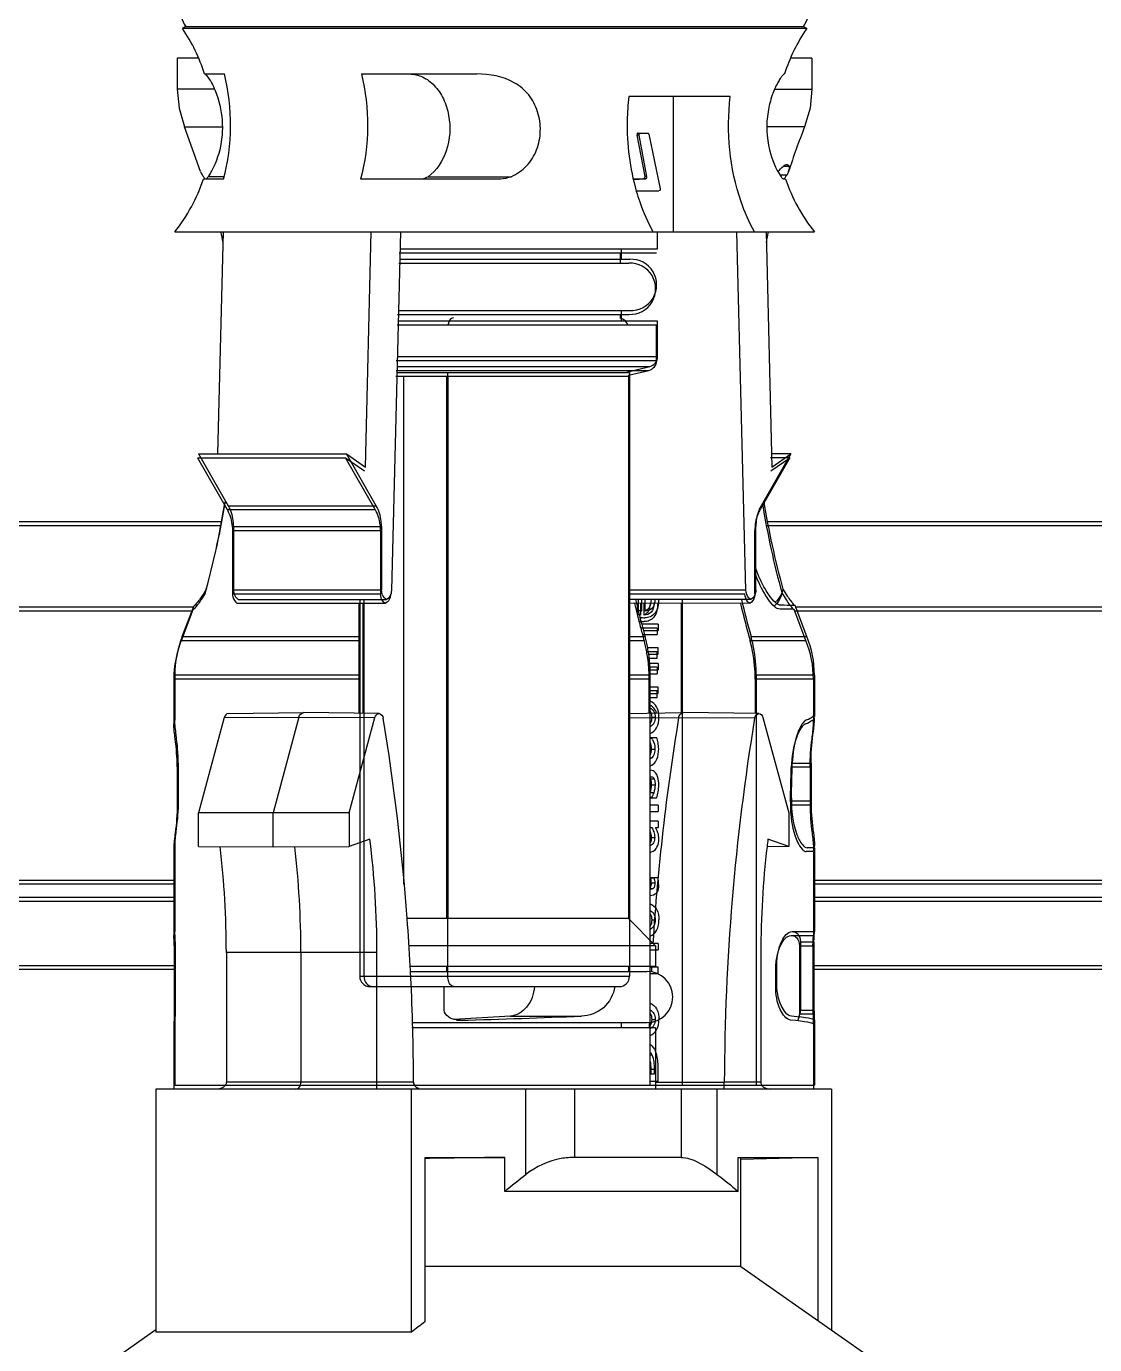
# Model space of a CAD drawing. Header units: millimetres. Extents: x 10297564 to 11610295, y -9287743 to -8409454.
# Drawn here: x 10528468 to 10529096, y -9103235 to -9102460 of the extents above; entities that cross this region are included whole.
import ezdxf

# ---------------------------------------------------------------- set-up
doc = ezdxf.new("R2010")
doc.units = ezdxf.units.MM
doc.header["$LTSCALE"] = 100
doc.layers.add('-0', color=7, linetype='Continuous')

# ---------------------------------------------------------------- blocks, each defined once
blk = doc.blocks.new('인버터 외형도')
at = {"layer": '-0', "linetype": 'Continuous'}
for p, q in [((119565.9, 34298.07), (119564.49, 34297.1)), ((119839.84, 34297.1), (119564.49, 34297.1)), ((119565.9, 34298.07), (119838.43, 34298.07)), ((119838.43, 34298.07), (119839.84, 34297.1)), ((119571.56, 34284.11), (119562.21, 34284.11)), ((119562.21, 34284.11), (119562.21, 34270.43)), ((119842.12, 34284.11), (119832.77, 34284.11)), ((119842.12, 34284.11), (119842.12, 34270.43)), ((119574.22, 34277.06), (119582.99, 34277.06)), ((119643.41, 34277.06), (119694.37, 34277.06)), ((119829.99, 34277.06), (119830.11, 34277.06)), ((119578.56, 34270.43), (119562.21, 34270.43)), ((119562.21, 34270.43), (119563.01, 34261.95)), ((119806.09, 34267.11), (119761.36, 34267.11)), ((119780.92, 34267.11), (119780.92, 34207.48)), ((119825.77, 34270.43), (119842.12, 34270.43)), ((119842.12, 34270.43), (119841.32, 34261.95)), ((119563.01, 34261.95), (119565.4, 34253.77)), ((119841.32, 34261.95), (119838.93, 34253.77)), ((119565.4, 34253.77), (119581.98, 34253.77)), ((119572.46, 34234.02), (119565.4, 34253.77)), ((119765.96, 34250.08), (119764.95, 34250.08)), ((119764.95, 34250.08), (119768.38, 34231.82)), ((119765.5, 34251.02), (119769.65, 34251.02)), ((119769.38, 34231.82), (119765.96, 34250.08)), ((119770.19, 34250.47), (119775.17, 34226.48)), ((119838.93, 34253.77), (119822.35, 34253.77)), ((119828.01, 34232.66), (119831.18, 34232.66)), ((119829.53, 34236.39), (119831.97, 34236.39)), ((119582.63, 34230.71), (119573.77, 34230.71)), ((119574.35, 34230.85), (119574.43, 34230.72)), ((119582.84, 34231.77), (119575.8, 34231.77)), ((119704.75, 34230.71), (119643.05, 34230.71)), ((119672.86, 34231.77), (119709.51, 34231.77)), ((119767.85, 34230.89), (119763.38, 34230.66)), ((119763.39, 34230.6), (119768.86, 34230.89)), ((119768.86, 34230.89), (119767.85, 34230.89)), ((119769.38, 34231.82), (119768.38, 34231.82)), ((119830.56, 34230.71), (119829.56, 34230.71)), ((119829.98, 34230.85), (119829.89, 34230.72)), ((119764.84, 34225.53), (119774.64, 34225.53)), ((119561.08, 34207.48), (119843.25, 34207.48)), ((119582.42, 34207.48), (119579.95, 34109.5)), ((119581.5, 34207.49), (119581.53, 34207.32)), ((119645.16, 34103.7), (119647.78, 34207.48)), ((119660.64, 34207.48), (119656.65, 34049.4)), ((119774.1, 34199.95), (119774.1, 34207.48)), ((119813.03, 34049.4), (119809.04, 34207.48)), ((119821.9, 34207.48), (119824.52, 34103.7)), ((119822.83, 34207.49), (119822.79, 34207.32)), ((119660.01, 34198.23), (119773.66, 34198.23)), ((119660.45, 34199.95), (119774.1, 34199.95)), ((119757.71, 34193.62), (119757.71, 34198.23)), ((119758.15, 34195.34), (119758.15, 34199.95)), ((119659.9, 34193.62), (119761.39, 34193.62)), ((119660.33, 34195.34), (119761.82, 34195.34)), ((119659.37, 34171.05), (119761.39, 34171.05)), ((119774.1, 34168.05), (119659.64, 34168.05)), ((119659.8, 34172.77), (119761.82, 34172.77)), ((119757.71, 34169.26), (119757.71, 34171.05)), ((119758.15, 34168.05), (119758.15, 34172.77)), ((119774.1, 34152.45), (119774.1, 34168.05)), ((119773.66, 34166.33), (119659.21, 34166.33)), ((119773.66, 34150.74), (119773.66, 34166.33)), ((119658.82, 34150.74), (119773.66, 34150.74)), ((119659.25, 34152.45), (119774.1, 34152.45)), ((119658.71, 34146.34), (119770.2, 34146.34)), ((119659.07, 34145.47), (119761.68, 34145.47)), ((119659.14, 34148.06), (119770.63, 34148.06)), ((119681.57, 33879.11), (119681.57, 34145.47)), ((119759.8, 34145.47), (119770.63, 34148.06)), ((119761.17, 34144.19), (119770.2, 34146.34)), ((119761.68, 34145.47), (119761.68, 33879.11)), ((119658.64, 34143.76), (119761.25, 34143.76)), ((119662.03, 34143.76), (119662.03, 33919.73)), ((119681.13, 33904.61), (119681.13, 34143.76)), ((119681.48, 34143.76), (119681.48, 33904.61)), ((119761.17, 34144.19), (119761.17, 34143.76)), ((119761.25, 34143.76), (119761.25, 33904.61)), ((119571.06, 34107.78), (119636.42, 34107.78)), ((119571.06, 34107.78), (119584.17, 34084.92)), ((119571.5, 34109.5), (119636.85, 34109.5)), ((119571.5, 34109.5), (119584.6, 34086.63)), ((119636.42, 34107.78), (119644.73, 34101.98)), ((119649.52, 34084.92), (119636.42, 34107.78)), ((119636.85, 34109.5), (119645.16, 34103.7)), ((119649.96, 34086.63), (119636.85, 34109.5)), ((119832.4, 34107.78), (119819.29, 34084.92)), ((119832.83, 34109.5), (119819.73, 34086.63)), ((119832.4, 34107.78), (119823.94, 34107.78)), ((119824.09, 34101.98), (119832.4, 34107.78)), ((119832.83, 34109.5), (119824.37, 34109.5)), ((119824.52, 34103.7), (119832.83, 34109.5)), ((119584.6, 34086.63), (119649.96, 34086.63)), ((119584.17, 34084.92), (119649.52, 34084.92)), ((119581.37, 34077.84), (119370.61, 34077.84)), ((119581.81, 34079.56), (119371.05, 34079.56)), ((119586.5, 34075.73), (119651.85, 34075.73)), ((119586.5, 34075.73), (119586.5, 34047.84)), ((119586.93, 34077.44), (119652.28, 34077.44)), ((119586.93, 34077.44), (119586.93, 34049.55)), ((119651.85, 34075.73), (119651.85, 34047.84)), ((119652.28, 34077.44), (119652.28, 34049.55)), ((119816.96, 34047.84), (119816.96, 34075.73)), ((119817.4, 34049.55), (119817.4, 34077.44)), ((120032.84, 34077.84), (119822.08, 34077.84)), ((120033.28, 34079.56), (119822.52, 34079.56)), ((119586.5, 34047.84), (119651.85, 34047.84)), ((119586.93, 34049.55), (119652.28, 34049.55)), ((119812.59, 34047.68), (119761.25, 34047.68)), ((119813.03, 34049.4), (119761.68, 34049.4)), ((119568.89, 34040.22), (119383.1, 34040.22)), ((119569.33, 34041.94), (119383.53, 34041.94)), ((119563.98, 34027.26), (119569.17, 34040.95)), ((119564.41, 34028.98), (119569.6, 34042.66)), ((119569.33, 34040.94), (119569.17, 34040.95)), ((119569.35, 34040.94), (119569.33, 34040.94)), ((119569.77, 34042.65), (119569.6, 34042.66)), ((119569.78, 34042.65), (119569.77, 34042.65)), ((119588.68, 34043.61), (119654.04, 34043.61)), ((119589.12, 34045.32), (119654.47, 34045.32)), ((119642.21, 34043.61), (119642.21, 33995.08)), ((119642.65, 34045.32), (119642.65, 33879.11)), ((119644.03, 34043.61), (119644.03, 33995.06)), ((119644.04, 34043.61), (119644.04, 33995.06)), ((119644.48, 34045.32), (119644.48, 33879.11)), ((119814.78, 34043.61), (119761.25, 34043.6)), ((119815.21, 34045.32), (119761.68, 34045.32)), ((119765.08, 34043.6), (119765.08, 34038.92)), ((119765.51, 34045.32), (119765.51, 34040.64)), ((119766.59, 34043.6), (119766.59, 34038.43)), ((119767.02, 34045.32), (119767.02, 34040.15)), ((119768.18, 34038.43), (119768.18, 34043.6)), ((119768.62, 34040.15), (119768.62, 34045.32)), ((119784.46, 34043.61), (119784.46, 33995.39)), ((119784.89, 34045.32), (119784.89, 33831.08)), ((119839.48, 34027.26), (119834.29, 34040.95)), ((120020.36, 34040.22), (119834.57, 34040.22)), ((119839.91, 34028.98), (119834.72, 34042.66)), ((120020.8, 34041.94), (119835, 34041.94)), ((119774.31, 34034.43), (119767.14, 34034.43)), ((119774.31, 34034.43), (119774.31, 34031.57)), ((119564.41, 34028.98), (119642.65, 34028.98)), ((119761.68, 34028.98), (119768.53, 34028.98)), ((119773.87, 34032.71), (119766.71, 34032.71)), ((119767.43, 34029.85), (119773.87, 34029.85)), ((119767.87, 34031.57), (119774.31, 34031.57)), ((119773.87, 34032.71), (119773.87, 34029.85)), ((119815.28, 34028.98), (119839.91, 34028.98)), ((119563.98, 34027.26), (119642.29, 34027.26)), ((119761.17, 34027.26), (119768.09, 34027.26)), ((119774.31, 34023.98), (119769.68, 34023.98)), ((119774.31, 34021.13), (119774.31, 34023.98)), ((119814.84, 34027.26), (119839.48, 34027.26)), ((119773.87, 34022.26), (119769.24, 34022.26)), ((119769.67, 34019.41), (119773.87, 34019.41)), ((119770.11, 34021.13), (119774.31, 34021.13)), ((119774.31, 34017.12), (119770.59, 34017.12)), ((119773.87, 34019.41), (119773.87, 34022.26)), ((119774.31, 34017.12), (119774.31, 34014.27)), ((119642.65, 34011.95), (119561.08, 34011.95)), ((119561.08, 34011.95), (119561.08, 33992.14)), ((119770.82, 34011.95), (119761.68, 34011.95)), ((119773.87, 34015.4), (119770.16, 34015.4)), ((119770.28, 34012.55), (119773.87, 34012.55)), ((119770.72, 34014.27), (119774.31, 34014.27)), ((119770.82, 33831.08), (119770.82, 34011.95)), ((119773.87, 34015.4), (119773.87, 34012.55)), ((119843.25, 34011.95), (119817.57, 34011.95)), ((119817.57, 34011.95), (119817.57, 33831.08)), ((119843.25, 34011.95), (119843.25, 33993.64)), ((119642.29, 34010.23), (119560.64, 34010.23)), ((119560.64, 34010.23), (119560.64, 33990.42)), ((119770.38, 34010.23), (119761.17, 34010.23)), ((119770.38, 33995.2), (119770.38, 34010.23)), ((119774.31, 34006.68), (119770.82, 34006.68)), ((119774.31, 34003.82), (119774.31, 34006.68)), ((119842.81, 34010.23), (119817.13, 34010.23)), ((119817.13, 34010.23), (119817.13, 33994.99)), ((119842.81, 34010.23), (119842.81, 33991.92)), ((119773.87, 34004.96), (119770.38, 34004.96)), ((119770.38, 34002.1), (119773.87, 34002.1)), ((119770.82, 34003.82), (119774.31, 34003.82)), ((119773.87, 34002.1), (119773.87, 34004.96)), ((119584.69, 33994.97), (119617.91, 33995.4)), ((119617.91, 33995.4), (119617.96, 33995.4)), ((119651.19, 33994.97), (119617.96, 33995.4)), ((119761.17, 33995.08), (119785.5, 33995.4)), ((119785.5, 33995.4), (119785.54, 33995.4)), ((119818.77, 33994.97), (119785.54, 33995.4)), ((119842.78, 33993.73), (119842.49, 33993.64)), ((119582.91, 33993.27), (119571.52, 33951.18)), ((119582.91, 33993.27), (119615.84, 33993.42)), ((119615.84, 33993.42), (119604.43, 33951.26)), ((119615.84, 33993.42), (119649.37, 33993.27)), ((119637.98, 33951.18), (119649.37, 33993.27)), ((119783.34, 33993.05), (119761.17, 33992.98)), ((119771.46, 33993.34), (119772.98, 33993.34)), ((119816.88, 33992.95), (119783.34, 33993.05)), ((119820.55, 33993.27), (119831.93, 33951.18)), ((119842.35, 33992.01), (119842.06, 33991.92)), ((119770.82, 33984.38), (119773.67, 33984.38)), ((119770.82, 33984.21), (119771.48, 33984.21)), ((119771.48, 33984.38), (119771.48, 33984.21)), ((119771.37, 33979.33), (119772.89, 33979.33)), ((119562.14, 33971.43), (119562.14, 33954.74)), ((119562.57, 33973.15), (119562.57, 33956.46)), ((119833.04, 33971.43), (119841.32, 33971.43)), ((119833.48, 33973.15), (119841.75, 33973.15)), ((119841.32, 33971.43), (119841.32, 33954.74)), ((119841.75, 33973.15), (119841.75, 33956.46)), ((119770.82, 33970), (119770.97, 33970)), ((119772.58, 33966.08), (119771.06, 33966.08)), ((119772.38, 33960.08), (119770.86, 33960.08)), ((119772.96, 33963.49), (119771.45, 33963.49)), ((119771.43, 33957.91), (119770.82, 33957.91)), ((119770.82, 33957.76), (119773.62, 33957.76)), ((119774.31, 33954.61), (119770.82, 33954.61)), ((119771.43, 33957.91), (119771.43, 33957.76)), ((119774.31, 33954.61), (119774.31, 33951.76)), ((119832.69, 33954.74), (119841.32, 33954.74)), ((119833.12, 33956.46), (119841.75, 33956.46)), ((119604.43, 33951.26), (119571.52, 33951.18)), ((119571.52, 33936.33), (119571.52, 33951.18)), ((119637.98, 33951.18), (119604.43, 33951.26)), ((119604.43, 33936.21), (119604.43, 33951.26)), ((119637.98, 33951.18), (119637.98, 33936.33)), ((119770.82, 33951.76), (119774.31, 33951.76)), ((119774.31, 33947.57), (119770.82, 33947.57)), ((119774.31, 33947.57), (119774.31, 33944.72)), ((119831.93, 33951.18), (119831.93, 33936.33)), ((119770.82, 33944.72), (119771.5, 33944.72)), ((119773.15, 33944.72), (119774.31, 33944.72)), ((119773.43, 33944.23), (119773.15, 33944.72)), ((119560.64, 33935.75), (119560.64, 33897.1)), ((119561.08, 33937.47), (119561.08, 33898.82)), ((119571.52, 33936.33), (119604.43, 33936.21)), ((119604.43, 33936.21), (119637.98, 33936.33)), ((119647.17, 33939.64), (119637.98, 33936.33)), ((119771.28, 33940.33), (119772.8, 33940.33)), ((119831.93, 33936.33), (119822.4, 33936.29)), ((119831.93, 33936.33), (119822.75, 33939.64)), ((119842.78, 33935.84), (119840.1, 33935.84)), ((119843.25, 33935.84), (119843.25, 33898.82)), ((119842.35, 33934.12), (119839.67, 33934.12)), ((119842.81, 33934.12), (119842.81, 33897.1)), ((119391.34, 33919.83), (119560.64, 33919.83)), ((119391.78, 33921.54), (119561.08, 33921.54)), ((119770.96, 33922.75), (119774.21, 33922.75)), ((119770.96, 33922.58), (119770.96, 33922.75)), ((119770.96, 33922.58), (119772.48, 33922.58)), ((119771.33, 33920.3), (119772.85, 33920.3)), ((119772.48, 33922.75), (119772.48, 33922.58)), ((119842.81, 33919.83), (120012.11, 33919.83)), ((119843.25, 33921.54), (120012.55, 33921.54)), ((119391.34, 33912.3), (119560.64, 33912.3)), ((119391.78, 33914.02), (119561.08, 33914.02)), ((119770.82, 33917.9), (119772.12, 33917.9)), ((119842.81, 33912.3), (120012.11, 33912.3)), ((119843.25, 33914.02), (120012.55, 33914.02)), ((119761.17, 33904.61), (119663.29, 33904.61)), ((119761.17, 33904.61), (119773.21, 33892.57)), ((119771.46, 33903.98), (119772.98, 33903.98)), ((119833.03, 33897.1), (119842.81, 33897.1)), ((119833.47, 33898.82), (119843.25, 33898.82)), ((119560.85, 33892.59), (119560.85, 33862.53)), ((119561.28, 33894.31), (119561.28, 33864.24)), ((119650.29, 33889.56), (119583.83, 33889.56)), ((119583.83, 33889.56), (119583.83, 33832.37)), ((119616.73, 33889.56), (119616.73, 33832.37)), ((119650.29, 33832.37), (119650.29, 33889.56)), ((119773.21, 33892.57), (119664.29, 33892.57)), ((119774.31, 33893.61), (119770.82, 33893.61)), ((119770.82, 33890.75), (119774.31, 33890.75)), ((119773.21, 33892.57), (119773.21, 33883.54)), ((119774.31, 33893.61), (119774.31, 33890.75)), ((119819.63, 33889.56), (119819.63, 33832.37)), ((119836.65, 33892.59), (119842.61, 33892.59)), ((119836.65, 33892.59), (119836.65, 33862.53)), ((119837.09, 33894.31), (119843.05, 33894.31)), ((119837.09, 33894.31), (119837.09, 33864.24)), ((119842.61, 33892.59), (119842.61, 33862.53)), ((119843.05, 33894.31), (119843.05, 33864.24)), ((119391.58, 33883.92), (119561.28, 33883.92)), ((119664.9, 33883.54), (119773.21, 33883.54)), ((119681.13, 33881.28), (119681.13, 33883.54)), ((119761.25, 33883.54), (119761.25, 33881.28)), ((119774.31, 33883.16), (119770.82, 33883.16)), ((119774.31, 33880.31), (119774.31, 33883.16)), ((119826.6, 33876.59), (119826.6, 33883.77)), ((119843.05, 33883.92), (120012.75, 33883.92)), ((119391.14, 33882.2), (119560.85, 33882.2)), ((119642.65, 33879.11), (119761.68, 33879.11)), ((119664.96, 33881.28), (119769.33, 33881.28)), ((119770.82, 33880.31), (119774.31, 33880.31)), ((119826.16, 33874.88), (119826.16, 33882.05)), ((119842.61, 33882.2), (120012.32, 33882.2)), ((119647.16, 33874.59), (119757.17, 33874.59)), ((119679.94, 33864.24), (119679.94, 33874.59)), ((119709.17, 33861.56), (119684.23, 33860.12)), ((119709.17, 33861.56), (119740.47, 33861.56)), ((119771.46, 33860.13), (119772.98, 33860.13)), ((119836.65, 33862.53), (119842.61, 33862.53)), ((119837.09, 33864.24), (119843.05, 33864.24)), ((119560.65, 33858.03), (119560.65, 33858.01)), ((119560.64, 33858.02), (119560.64, 33829.36)), ((119561.08, 33859.74), (119561.08, 33831.08)), ((119561.09, 33859.74), (119561.08, 33859.73)), ((119665.63, 33858.71), (119769.33, 33858.71)), ((119773.21, 33856.45), (119665.7, 33856.45)), ((119687.14, 33859.73), (119686.85, 33859.73)), ((119686.85, 33859.73), (119687.14, 33859.73)), ((119758.16, 33856.45), (119758.16, 33858.71)), ((119773.21, 33856.45), (119773.21, 33829.36)), ((119842.81, 33858.03), (119842.81, 33858.01)), ((119842.81, 33858.02), (119842.81, 33829.36)), ((119843.24, 33859.74), (119843.24, 33859.73)), ((119843.25, 33859.74), (119843.25, 33831.08)), ((119770.82, 33844.45), (119771.52, 33844.45)), ((119771.04, 33838.22), (119772.55, 33838.22)), ((119771.04, 33838.22), (119771.04, 33835.93)), ((119772.55, 33838.22), (119772.55, 33835.93)), ((119774.31, 33832.93), (119774.31, 33838.12)), ((119561.08, 33831.08), (119843.25, 33831.08)), ((119616.73, 33832.37), (119583.83, 33832.37)), ((119650.29, 33832.37), (119616.73, 33832.37)), ((119666.41, 33832.37), (119650.29, 33832.37)), ((119772.55, 33835.93), (119770.82, 33835.93)), ((119770.82, 33832.93), (119774.31, 33832.93)), ((119803.51, 33832.36), (119773.21, 33832.36)), ((119819.63, 33832.37), (119803.51, 33832.37)), ((119850.77, 33829.36), (119552.68, 33829.36)), ((119552.68, 33829.36), (119552.68, 33722.14)), ((119665.46, 33722.14), (119665.46, 33829.36)), ((119715.97, 33791.74), (119715.97, 33829.36)), ((119737.61, 33799.27), (119737.61, 33829.36)), ((119784.44, 33829.36), (119784.44, 33799.27)), ((119800.27, 33829.36), (119800.27, 33791.74)), ((119850.77, 33829.36), (119850.77, 33723.15)), ((119671.45, 33799.27), (119706.62, 33799.27)), ((119671.45, 33799.27), (119671.45, 33726.76)), ((119706.62, 33784.22), (119706.62, 33799.27)), ((119784.44, 33799.27), (119737.61, 33799.27)), ((119809.62, 33799.27), (119844.79, 33799.27)), ((119809.62, 33784.22), (119809.62, 33799.27)), ((119810.83, 33751.12), (119810.83, 33799.07)), ((119844.79, 33799.27), (119810.85, 33798.4)), ((119844.79, 33799.27), (119844.79, 33727.34)), ((119809.62, 33784.22), (119706.62, 33784.22)), ((119810.83, 33751.12), (119671.45, 33751.12)), ((119810.83, 33751.12), (119867.82, 33711.22)), ((119552.68, 33723.15), (119535.64, 33711.22)), ((119665.46, 33722.14), (119552.68, 33722.14))]:
    blk.add_line(p, q, dxfattribs=at)
for centre, radius, start, end in [((119578.31, 34306.58), 15.05, 180, 214.43195), ((119826.02, 34306.58), 15.05, 325.56805, 0), ((119502.46, 34254.58), 75.2, 17.39487, 34.43195), ((119901.87, 34254.58), 75.2, 145.56805, 162.60513), ((120118.88, 34142.6), 301.21, 158.3408, 162.33186), ((119827.7, 34235.34), 4.38, 342.3369, 356.39729), ((119502.46, 34254.58), 75.2, 321.21514, 341.49158), ((119519.17, 34195.71), 65.42, 32.49335, 33.62815), ((119885.15, 34195.71), 65.42, 146.37185, 147.50665), ((119901.87, 34254.58), 75.2, 198.50842, 218.78486), ((119234.09, 34140.4), 353.83, 10.15237, 10.90194), ((120170.24, 34140.4), 353.83, 169.09806, 169.84763), ((119761.93, 34182.34), 11.29, 267.25402, 92.74598), ((119762.36, 34184.06), 11.29, 267.25402, 92.74598), ((119756.66, 34164.96), 4.51, 17.87844, 76.28121), ((119769.15, 34150.74), 4.51, 283.44301, 0), ((119769.58, 34152.45), 4.51, 283.44301, 0), ((119230.51, 34143.63), 357.02, 344.47703, 350.86929), ((119230.95, 34145.34), 357.02, 344.47703, 350.86929), ((120172.95, 34143.63), 357.02, 189.13071, 195.52297), ((120173.38, 34145.34), 357.02, 189.13071, 195.52297), ((120158.95, 34136.49), 405.83, 193.23406, 193.9247), ((120159.38, 34138.21), 405.83, 193.23406, 193.9247), ((120155.95, 34137.36), 402.3, 193.92431, 194.83175), ((120201.9, 34135.56), 401.93, 193.22874, 195.63172), ((120202.34, 34137.28), 401.93, 193.22874, 195.63172), ((119820.46, 34048.75), 8.09, 308.18331, 313.75412), ((119820.9, 34050.47), 8.09, 308.18331, 313.75412), ((120155.52, 34135.64), 402.3, 193.92431, 194.83175), ((119766.52, 34043.71), 8.16, 266.16362, 270.03923), ((119766.95, 34045.42), 8.16, 266.16362, 270.03923), ((120152.82, 34136.53), 399.05, 194.83237, 195.25373), ((119606.23, 34011.95), 45.15, 157.84043, 180), ((120152.38, 34134.81), 399.05, 194.83237, 195.25373), ((120150.34, 34134.26), 396.94, 195.25376, 195.63733), ((120150.78, 34135.98), 396.94, 195.25376, 195.63733), ((119710.48, 34012.76), 60.27, 10.73423, 15.61023), ((119798.1, 34011.95), 45.15, 0, 22.15957), ((119605.79, 34010.23), 45.15, 157.84043, 180), ((119710.05, 34011.05), 60.27, 10.73423, 15.61023), ((119708.03, 34012.28), 62.77, 8.12246, 10.75337), ((119797.67, 34010.23), 45.15, 0, 22.15957), ((119707.6, 34010.56), 62.77, 8.12246, 10.75337), ((119706.02, 34010.34), 64.36, 4.51834, 8.12096), ((119706.46, 34012.05), 64.36, 4.51834, 8.12096), ((119705.35, 34011.96), 65.47, 2.02114, 4.52227), ((119704.91, 34010.24), 65.47, 2.02114, 4.52227), ((119704.69, 34010.23), 65.69, 0.00049, 2.02344), ((119705.12, 34011.95), 65.69, 0.00049, 2.02344), ((118671.87, 33830.66), 994.49, 4.26683, 9.39206), ((120766.49, 33830.47), 996.5, 170.61064, 176.36571), ((120808.13, 33829.52), 1004.63, 170.63763, 179.83751), ((119764.53, 33979.75), 8.26, 26.96942, 32.73077), ((119770.96, 33966.47), 3.53, 89.98578, 92.36418), ((119882.14, 33954.74), 49.51, 178.50677, 184.10684), ((119880.5, 33954.63), 47.86, 184.10926, 184.56224), ((119180.08, 33889.6), 403.75, 359.99386, 6.64247), ((119213.57, 33889.6), 403.16, 359.99386, 6.64501), ((119246.82, 33889.61), 403.46, 359.99235, 7.12269), ((120223.38, 33889.6), 403.75, 173.35753, 180.00614), ((120218.12, 33890.13), 398.46, 172.86286, 173.3459), ((118659.68, 33829.59), 1006.74, 3.07241, 4.27606), ((118657.94, 33829.49), 1008.47, 2.94451, 3.07268), ((120778.94, 33829.5), 1008.98, 176.92628, 177.0606), ((119647.16, 33879.11), 4.51, 180, 270), ((118656.2, 33829.41), 1010.22, 1.66331, 2.94423), ((119757.17, 33879.11), 4.51, 270, 0), ((119769.45, 33870), 11.29, 270, 90), ((119648.6, 33878.41), 3.82, 253.86245, 269.93315), ((119686.85, 33869.81), 10.08, 260.48105, 270.0038), ((118655.15, 33829.37), 1011.27, 1.53552, 1.66356), ((118655.17, 33829.37), 1011.25, 0.17001, 1.53558), ((120781.97, 33829.37), 1012.02, 178.34025, 178.46114), ((120104.51, 33159.88), 713.37, 127.37738, 127.9845)]:
    blk.add_arc(centre, radius, start, end, dxfattribs=at)
for centre, major_axis, ratio, start_param, end_param in [((119702.16, 33983.04), (141.08, 11.82), 0.074469, -0.229432, -0.109815), ((119701.73, 33981.33), (141.08, 11.82), 0.074469, -0.229432, -0.109815), ((119701.73, 32967.36), (105.03, 2245.68), 0.041946, -1.112951, -1.105392), ((119702.16, 32969.07), (105.03, 2245.68), 0.041946, -1.112951, -1.105392), ((119702.16, 33864.23), (141.08, 4.49), 0.028613, -1.678421, -1.296739), ((119702.16, 33864.23), (141.08, -4.49), 0.028613, 0.000911, 0.380599), ((119701.73, 33862.51), (141.08, -4.49), 0.028613, 0.000911, 0.380599), ((119701.73, 33797.79), (109.11, 1.27), 0.01297, 1.52577, 1.852745)]:
    blk.add_ellipse(centre, major_axis=major_axis, ratio=ratio, start_param=start_param, end_param=end_param, dxfattribs=at)
for points, knots in [([(119574.34, 34277.06), (119574.38, 34277.06), (119574.71, 34276.89), (119574.93, 34276.6), (119575.13, 34276.36)], [0, 0, 0, 0, 0.112433, 1, 1, 1, 1]), ([(119575.13, 34276.36), (119576.75, 34274.43), (119580, 34268.04), (119583.67, 34252.83), (119580.53, 34238.87), (119575.8, 34231.77)], [0, 0, 0, 0, 0.16177, 0.451835, 1, 1, 1, 1]), ([(119664.57, 34277.06), (119666.56, 34277.06), (119670.73, 34276.08), (119676.01, 34272.04), (119679.96, 34266.05), (119682.99, 34256.28), (119682.3, 34243.43), (119676.65, 34234.45), (119672.86, 34231.77)], [0, 0, 0, 0, 0.10526, 0.21859, 0.343601, 0.478661, 0.754461, 1, 1, 1, 1]), ([(119709.51, 34231.77), (119712.03, 34232.93), (119716.72, 34236.19), (119721.22, 34243.5), (119722.8, 34251.96), (119721.64, 34260.5), (119717.65, 34268.16), (119708.84, 34275.55), (119700, 34277.06), (119694.37, 34277.06)], [0, 0, 0, 0, 0.123594, 0.24703, 0.373031, 0.499833, 0.624763, 0.748896, 1, 1, 1, 1]), ([(119829.99, 34277.06), (119829.86, 34277.06), (119829.52, 34276.72), (119828.94, 34276.09), (119828.07, 34274.85), (119826.44, 34272.16), (119824.31, 34267.34), (119821.79, 34257.49), (119822.34, 34244.71), (119826.15, 34235.34), (119828.53, 34231.77)], [0, 0, 0, 0, 0.007882, 0.026283, 0.056767, 0.100145, 0.223474, 0.382882, 0.731976, 1, 1, 1, 1]), ([(119761.36, 34267.11), (119760.95, 34263.59), (119760.02, 34249.63), (119761.78, 34235.47), (119764.69, 34225.43)], [0, 0, 0, 0, 0.25269, 1, 1, 1, 1]), ([(119816.76, 34207.48), (119814.43, 34211.71), (119806.27, 34230.44), (119804.3, 34251.67), (119806.09, 34267.11)], [0, 0, 0, 0, 0.237243, 1, 1, 1, 1]), ([(119765.5, 34251.02), (119765.33, 34251.02), (119764.96, 34250.88), (119764.98, 34250.44), (119765.09, 34250.32)], [0, 0, 0, 0, 0.495934, 1, 1, 1, 1]), ([(119765.96, 34250.08), (119765.92, 34250.28), (119765.92, 34250.55), (119766.12, 34250.94), (119766.31, 34250.84), (119766.36, 34250.78)], [0, 0, 0, 0, 0.570403, 0.776467, 1, 1, 1, 1]), ([(119769.65, 34251.02), (119769.77, 34251.02), (119770.04, 34250.98), (119770.09, 34250.67), (119770.05, 34250.54)], [0, 0, 0, 0, 0.462251, 1, 1, 1, 1]), ([(119827.25, 34234.02), (119827.95, 34234.9), (119829.05, 34236.13), (119830.58, 34237.18), (119831.16, 34237.18)], [0, 0, 0, 0, 0.661638, 1, 1, 1, 1]), ([(119574.77, 34230.71), (119574.84, 34230.74), (119575.26, 34231.01), (119575.56, 34231.42), (119575.8, 34231.77)], [0, 0, 0, 0, 0.153665, 1, 1, 1, 1]), ([(119768.38, 34231.82), (119768.41, 34231.62), (119768.42, 34231.36), (119768.23, 34230.97), (119768.04, 34231.07), (119767.98, 34231.13)], [0, 0, 0, 0, 0.56989, 0.777708, 1, 1, 1, 1]), ([(119768.86, 34230.89), (119769.02, 34230.89), (119769.38, 34231.04), (119769.36, 34231.47), (119769.25, 34231.59)], [0, 0, 0, 0, 0.495235, 1, 1, 1, 1]), ([(119775.17, 34226.48), (119775.22, 34226.28), (119775.22, 34226.01), (119775.02, 34225.6), (119774.83, 34225.71), (119774.78, 34225.77)], [0, 0, 0, 0, 0.570797, 0.77705, 1, 1, 1, 1]), ([(119829.56, 34230.71), (119829.49, 34230.74), (119829.07, 34231.01), (119828.77, 34231.42), (119828.53, 34231.77)], [0, 0, 0, 0, 0.153665, 1, 1, 1, 1]), ([(119764.69, 34225.43), (119765.15, 34223.82), (119767.11, 34217.66), (119769.71, 34211.68), (119772.03, 34207.48)], [0, 0, 0, 0, 0.257542, 1, 1, 1, 1]), ([(119683.98, 34169.47), (119683.72, 34169.47), (119682.34, 34169.02), (119681.79, 34167.44), (119681.6, 34166.35)], [0, 0, 0, 0, 0.19242, 1, 1, 1, 1]), ([(119584.6, 34086.63), (119584.98, 34085.97), (119586.36, 34083.09), (119586.93, 34079.86), (119586.93, 34077.44)], [0, 0, 0, 0, 0.240977, 1, 1, 1, 1]), ([(119652.28, 34077.44), (119652.28, 34078.27), (119652.09, 34081.44), (119651.13, 34084.59), (119649.96, 34086.63)], [0, 0, 0, 0, 0.258385, 1, 1, 1, 1]), ([(119819.73, 34086.63), (119819.34, 34085.97), (119817.97, 34083.09), (119817.4, 34079.86), (119817.4, 34077.44)], [0, 0, 0, 0, 0.240977, 1, 1, 1, 1]), ([(119584.17, 34084.92), (119584.55, 34084.25), (119585.92, 34081.38), (119586.5, 34078.14), (119586.5, 34075.73)], [0, 0, 0, 0, 0.240977, 1, 1, 1, 1]), ([(119651.85, 34075.73), (119651.85, 34076.55), (119651.66, 34079.72), (119650.69, 34082.87), (119649.52, 34084.92)], [0, 0, 0, 0, 0.258385, 1, 1, 1, 1]), ([(119819.29, 34084.92), (119818.91, 34084.25), (119817.53, 34081.38), (119816.96, 34078.14), (119816.96, 34075.73)], [0, 0, 0, 0, 0.240977, 1, 1, 1, 1]), ([(119823.26, 34047.19), (119822.69, 34048.05), (119820.36, 34051.8), (119818.5, 34055.83), (119817.34, 34059)], [0, 0, 0, 0, 0.233923, 1, 1, 1, 1]), ([(119822.82, 34045.48), (119822.25, 34046.33), (119819.92, 34050.08), (119818.06, 34054.11), (119816.9, 34057.28)], [0, 0, 0, 0, 0.233923, 1, 1, 1, 1]), ([(119574.51, 34048.08), (119573.92, 34047.07), (119572.81, 34045.35), (119571.28, 34043.1), (119570.15, 34041.86), (119569.62, 34040.98), (119569.35, 34040.94)], [0, 0, 0, 0, 0.397888, 0.698366, 0.904767, 1, 1, 1, 1]), ([(119574.94, 34049.8), (119574.35, 34048.78), (119573.24, 34047.07), (119571.72, 34044.81), (119570.59, 34043.58), (119570.06, 34042.69), (119569.78, 34042.65)], [0, 0, 0, 0, 0.397888, 0.698366, 0.904767, 1, 1, 1, 1]), ([(119586.5, 34047.84), (119586.5, 34047.38), (119586.66, 34045.77), (119587.63, 34044.13), (119588.68, 34043.6)], [0, 0, 0, 0, 0.278211, 1, 1, 1, 1]), ([(119586.93, 34049.55), (119586.93, 34049.1), (119587.09, 34047.49), (119588.07, 34045.85), (119589.12, 34045.32)], [0, 0, 0, 0, 0.278211, 1, 1, 1, 1]), ([(119654.04, 34043.61), (119653.71, 34043.77), (119652.38, 34044.79), (119651.85, 34046.57), (119651.85, 34047.84)], [0, 0, 0, 0, 0.225879, 1, 1, 1, 1]), ([(119654.47, 34045.32), (119654.14, 34045.49), (119652.82, 34046.5), (119652.28, 34048.29), (119652.28, 34049.55)], [0, 0, 0, 0, 0.225879, 1, 1, 1, 1]), ([(119656.22, 34047.68), (119656.21, 34047.24), (119656.01, 34045.69), (119655.06, 34044.12), (119654.04, 34043.61)], [0, 0, 0, 0, 0.277927, 1, 1, 1, 1]), ([(119656.65, 34049.4), (119656.64, 34048.96), (119656.45, 34047.41), (119655.49, 34045.83), (119654.47, 34045.32)], [0, 0, 0, 0, 0.277927, 1, 1, 1, 1]), ([(119814.77, 34043.6), (119814.45, 34043.76), (119813.17, 34044.75), (119812.62, 34046.46), (119812.59, 34047.68)], [0, 0, 0, 0, 0.226072, 1, 1, 1, 1]), ([(119815.21, 34045.32), (119814.89, 34045.48), (119813.61, 34046.47), (119813.06, 34048.17), (119813.03, 34049.4)], [0, 0, 0, 0, 0.226072, 1, 1, 1, 1]), ([(119816.96, 34047.84), (119816.96, 34047.38), (119816.8, 34045.77), (119815.83, 34044.13), (119814.77, 34043.6)], [0, 0, 0, 0, 0.278211, 1, 1, 1, 1]), ([(119817.4, 34049.55), (119817.4, 34049.1), (119817.23, 34047.49), (119816.26, 34045.85), (119815.21, 34045.32)], [0, 0, 0, 0, 0.278211, 1, 1, 1, 1]), ([(119828.53, 34042.74), (119827.67, 34042.75), (119825.51, 34044.13), (119824.08, 34045.96), (119823.26, 34047.19)], [0, 0, 0, 0, 0.366178, 1, 1, 1, 1]), ([(119828.95, 34048.08), (119828.82, 34047.57), (119828.21, 34045.68), (119827.12, 34043.91), (119826.06, 34042.9)], [0, 0, 0, 0, 0.264821, 1, 1, 1, 1]), ([(119829.38, 34049.8), (119829.25, 34049.29), (119828.64, 34047.39), (119827.55, 34045.63), (119826.5, 34044.62)], [0, 0, 0, 0, 0.264821, 1, 1, 1, 1]), ([(119828.95, 34048.08), (119829.54, 34047.07), (119830.65, 34045.35), (119832.17, 34043.1), (119833.3, 34041.86), (119833.83, 34040.98), (119834.11, 34040.94)], [0, 0, 0, 0, 0.397888, 0.698366, 0.904767, 1, 1, 1, 1]), ([(119829.38, 34049.8), (119829.98, 34048.78), (119831.09, 34047.07), (119832.61, 34044.81), (119833.74, 34043.58), (119834.27, 34042.69), (119834.55, 34042.65)], [0, 0, 0, 0, 0.397888, 0.698366, 0.904767, 1, 1, 1, 1]), ([(119569.17, 34040.95), (119569.17, 34040.96), (119569.23, 34040.94), (119569.25, 34040.96), (119569.28, 34040.96)], [0, 0, 0, 0, 0.259295, 1, 1, 1, 1]), ([(119569.6, 34042.66), (119569.61, 34042.67), (119569.66, 34042.66), (119569.69, 34042.67), (119569.72, 34042.67)], [0, 0, 0, 0, 0.259295, 1, 1, 1, 1]), ([(119774.12, 34043.6), (119774.08, 34041.51), (119773.61, 34038.26), (119770.55, 34035.79), (119768.84, 34035.54), (119768.04, 34035.54)], [0, 0, 0, 0, 0.557075, 0.785654, 1, 1, 1, 1]), ([(119772.45, 34043.6), (119772.4, 34042.23), (119771.92, 34039.45), (119769.26, 34038.43), (119768.18, 34038.43)], [0, 0, 0, 0, 0.560612, 1, 1, 1, 1]), ([(119774.56, 34045.32), (119774.51, 34043.23), (119774.05, 34039.98), (119770.98, 34037.51), (119769.28, 34037.26), (119768.47, 34037.26)], [0, 0, 0, 0, 0.557075, 0.785654, 1, 1, 1, 1]), ([(119772.88, 34045.32), (119772.83, 34043.94), (119772.36, 34041.17), (119769.7, 34040.15), (119768.62, 34040.15)], [0, 0, 0, 0, 0.560612, 1, 1, 1, 1]), ([(119769.1, 34039.15), (119769.4, 34039.37), (119770.56, 34040.57), (119770.88, 34042.33), (119770.93, 34043.6)], [0, 0, 0, 0, 0.222895, 1, 1, 1, 1]), ([(119769.54, 34040.87), (119769.83, 34041.09), (119771, 34042.28), (119771.32, 34044.05), (119771.36, 34045.32)], [0, 0, 0, 0, 0.222895, 1, 1, 1, 1]), ([(119828.1, 34041.03), (119827.24, 34041.03), (119825.08, 34042.41), (119823.65, 34044.24), (119822.82, 34045.48)], [0, 0, 0, 0, 0.366178, 1, 1, 1, 1]), ([(119834.18, 34040.96), (119833.96, 34040.97), (119831.93, 34041), (119829.91, 34041.01), (119828.1, 34041.03)], [0, 0, 0, 0, 0.107927, 1, 1, 1, 1]), ([(119834.61, 34042.67), (119834.39, 34042.68), (119832.37, 34042.72), (119830.34, 34042.73), (119828.53, 34042.74)], [0, 0, 0, 0, 0.107927, 1, 1, 1, 1]), ([(119834.29, 34040.95), (119834.29, 34040.96), (119834.23, 34040.94), (119834.2, 34040.96), (119834.18, 34040.96)], [0, 0, 0, 0, 0.259295, 1, 1, 1, 1]), ([(119834.72, 34042.66), (119834.72, 34042.67), (119834.67, 34042.66), (119834.64, 34042.67), (119834.61, 34042.67)], [0, 0, 0, 0, 0.259295, 1, 1, 1, 1]), ([(119817.57, 34011.95), (119817.57, 34013.41), (119817.38, 34019.14), (119816.43, 34024.86), (119815.28, 34028.98)], [0, 0, 0, 0, 0.253654, 1, 1, 1, 1]), ([(119817.13, 34010.23), (119817.13, 34011.69), (119816.94, 34017.42), (119815.99, 34023.14), (119814.84, 34027.26)], [0, 0, 0, 0, 0.253654, 1, 1, 1, 1]), ([(119774.62, 33993.34), (119774.62, 33994.91), (119774.26, 33997.87), (119772, 34000.03), (119770.82, 34000.48)], [0, 0, 0, 0, 0.55283, 1, 1, 1, 1]), ([(119773.63, 33995.24), (119773.48, 33995.68), (119772.82, 33997.17), (119771.48, 33998.35), (119770.38, 33998.77)], [0, 0, 0, 0, 0.28173, 1, 1, 1, 1]), ([(119770.82, 33997.49), (119771.49, 33997.17), (119772.76, 33995.94), (119772.98, 33994.23), (119772.98, 33993.34)], [0, 0, 0, 0, 0.450968, 1, 1, 1, 1]), ([(119783.34, 33993.05), (119783.39, 33993.36), (119783.68, 33994.42), (119784.71, 33995.39), (119785.5, 33995.4)], [0, 0, 0, 0, 0.291438, 1, 1, 1, 1]), ([(119843.25, 33992.14), (119843.25, 33992.37), (119843.23, 33992.86), (119843.12, 33993.77), (119842.78, 33993.77)], [0, 0, 0, 0, 0.405084, 1, 1, 1, 1]), ([(119562.14, 33971.43), (119562.14, 33975.59), (119561.63, 33981.93), (119560.65, 33988.23), (119560.64, 33990.42)], [0, 0, 0, 0, 0.655031, 1, 1, 1, 1]), ([(119562.57, 33973.15), (119562.57, 33977.31), (119562.07, 33983.65), (119561.08, 33989.95), (119561.08, 33992.14)], [0, 0, 0, 0, 0.655031, 1, 1, 1, 1]), ([(119770.82, 33986.19), (119772, 33986.65), (119774.25, 33988.81), (119774.62, 33991.77), (119774.62, 33993.34)], [0, 0, 0, 0, 0.447583, 1, 1, 1, 1]), ([(119772.98, 33993.34), (119772.98, 33992.45), (119772.75, 33990.74), (119771.49, 33989.5), (119770.82, 33989.19)], [0, 0, 0, 0, 0.548555, 1, 1, 1, 1]), ([(119839.31, 33990.44), (119838.52, 33990.12), (119836.93, 33988.21), (119834.08, 33982), (119833.16, 33975.82), (119833.04, 33971.25)], [0, 0, 0, 0, 0.124184, 0.337641, 1, 1, 1, 1]), ([(119839.75, 33992.16), (119838.96, 33991.83), (119837.37, 33989.93), (119834.51, 33983.71), (119833.6, 33977.53), (119833.48, 33972.97)], [0, 0, 0, 0, 0.124184, 0.337641, 1, 1, 1, 1]), ([(119841.32, 33971.43), (119841.32, 33975.59), (119841.82, 33981.93), (119842.81, 33988.23), (119842.81, 33990.42)], [0, 0, 0, 0, 0.655031, 1, 1, 1, 1]), ([(119841.75, 33973.15), (119841.75, 33977.31), (119842.26, 33983.65), (119843.25, 33989.95), (119843.25, 33992.14)], [0, 0, 0, 0, 0.655031, 1, 1, 1, 1]), ([(119842.81, 33990.42), (119842.81, 33990.65), (119842.8, 33991.15), (119842.69, 33992.05), (119842.35, 33992.05)], [0, 0, 0, 0, 0.405084, 1, 1, 1, 1]), ([(119772.89, 33979.33), (119772.89, 33978.86), (119772.79, 33977.23), (119771.85, 33975.57), (119770.82, 33974.99)], [0, 0, 0, 0, 0.283736, 1, 1, 1, 1]), ([(119773.1, 33973.67), (119773.37, 33974.05), (119774.32, 33975.81), (119774.56, 33977.86), (119774.56, 33979.38)], [0, 0, 0, 0, 0.232463, 1, 1, 1, 1]), ([(119771.06, 33966.08), (119771.03, 33966.16), (119770.96, 33966.31), (119770.88, 33966.46), (119770.83, 33966.53)], [0, 0, 0, 0, 0.506582, 1, 1, 1, 1]), ([(119770.96, 33967.07), (119771.01, 33967.08), (119771.1, 33967.09), (119771.19, 33967.09), (119771.23, 33967.09)], [0, 0, 0, 0, 0.502339, 1, 1, 1, 1]), ([(119773.55, 33968.3), (119773.4, 33968.56), (119772.81, 33969.43), (119771.72, 33970), (119770.97, 33970)], [0, 0, 0, 0, 0.282778, 1, 1, 1, 1]), ([(119771.23, 33967.09), (119771.5, 33967.09), (119772.15, 33966.97), (119772.44, 33966.38), (119772.58, 33966.08)], [0, 0, 0, 0, 0.453145, 1, 1, 1, 1]), ([(119774.58, 33963.38), (119774.58, 33964.67), (119774.45, 33966.4), (119773.74, 33967.95), (119773.55, 33968.3)], [0, 0, 0, 0, 0.763967, 1, 1, 1, 1]), ([(119562.14, 33954.74), (119562.14, 33950.58), (119561.63, 33944.24), (119560.64, 33937.94), (119560.64, 33935.75)], [0, 0, 0, 0, 0.654978, 1, 1, 1, 1]), ([(119562.57, 33956.46), (119562.57, 33952.3), (119562.07, 33945.96), (119561.08, 33939.66), (119561.08, 33937.47)], [0, 0, 0, 0, 0.654978, 1, 1, 1, 1]), ([(119833.09, 33957.75), (119832.94, 33952.31), (119833.93, 33944.9), (119837.14, 33937.84), (119839.25, 33935.84), (119840.1, 33935.84)], [0, 0, 0, 0, 0.68377, 0.892179, 1, 1, 1, 1]), ([(119841.32, 33954.74), (119841.32, 33950.58), (119841.82, 33944.24), (119842.81, 33937.94), (119842.81, 33935.75)], [0, 0, 0, 0, 0.654978, 1, 1, 1, 1]), ([(119841.75, 33956.46), (119841.75, 33952.3), (119842.26, 33945.96), (119843.25, 33939.66), (119843.25, 33937.47)], [0, 0, 0, 0, 0.654978, 1, 1, 1, 1]), ([(119832.79, 33950.82), (119833.13, 33946.55), (119834.29, 33940.9), (119837.24, 33935.49), (119838.97, 33934.12), (119839.67, 33934.12)], [0, 0, 0, 0, 0.686032, 0.888184, 1, 1, 1, 1]), ([(119772.8, 33940.33), (119772.8, 33939.53), (119772.61, 33938), (119771.42, 33936.97), (119770.82, 33936.71)], [0, 0, 0, 0, 0.551697, 1, 1, 1, 1]), ([(119773.1, 33935.11), (119773.35, 33935.38), (119774.31, 33936.71), (119774.62, 33938.41), (119774.62, 33939.67)], [0, 0, 0, 0, 0.227572, 1, 1, 1, 1]), ([(119842.81, 33935.75), (119842.81, 33935.52), (119842.8, 33935.02), (119842.69, 33934.12), (119842.35, 33934.12)], [0, 0, 0, 0, 0.405009, 1, 1, 1, 1]), ([(119843.25, 33937.47), (119843.25, 33937.23), (119843.23, 33936.74), (119843.12, 33935.84), (119842.78, 33935.84)], [0, 0, 0, 0, 0.405009, 1, 1, 1, 1]), ([(119774.53, 33919.58), (119774.53, 33918.27), (119774.28, 33915.58), (119771.74, 33914.64), (119770.75, 33914.64)], [0, 0, 0, 0, 0.569383, 1, 1, 1, 1]), ([(119770.82, 33911.12), (119772, 33910.67), (119774.26, 33908.51), (119774.62, 33905.55), (119774.62, 33903.98)], [0, 0, 0, 0, 0.44717, 1, 1, 1, 1]), ([(119770.82, 33908.12), (119771.49, 33907.81), (119772.76, 33906.58), (119772.98, 33904.87), (119772.98, 33903.98)], [0, 0, 0, 0, 0.450968, 1, 1, 1, 1]), ([(119770.82, 33896.83), (119772, 33897.29), (119774.25, 33899.45), (119774.62, 33902.41), (119774.62, 33903.98)], [0, 0, 0, 0, 0.447583, 1, 1, 1, 1]), ([(119772.98, 33903.98), (119772.98, 33903.08), (119772.75, 33901.38), (119771.49, 33900.14), (119770.82, 33899.82)], [0, 0, 0, 0, 0.548555, 1, 1, 1, 1]), ([(119560.85, 33892.59), (119560.85, 33893.28), (119560.78, 33894.4), (119560.82, 33895.95), (119560.58, 33896.55), (119560.73, 33897.1), (119560.65, 33897.1)], [0, 0, 0, 0, 0.461539, 0.771443, 0.943831, 1, 1, 1, 1]), ([(119561.28, 33894.31), (119561.28, 33895), (119561.22, 33896.12), (119561.26, 33897.67), (119561.02, 33898.27), (119561.17, 33898.82), (119561.08, 33898.82)], [0, 0, 0, 0, 0.461539, 0.771443, 0.943831, 1, 1, 1, 1]), ([(119826.16, 33882.05), (119826.16, 33884.06), (119826.57, 33887.88), (119828.17, 33893.16), (119830.97, 33897.1), (119833.03, 33897.1)], [0, 0, 0, 0, 0.346497, 0.644803, 1, 1, 1, 1]), ([(119826.6, 33883.77), (119826.6, 33885.78), (119827.01, 33889.6), (119828.61, 33894.88), (119831.41, 33898.82), (119833.47, 33898.82)], [0, 0, 0, 0, 0.346497, 0.644803, 1, 1, 1, 1]), ([(119834.59, 33896.75), (119834.91, 33896.58), (119836.15, 33895.54), (119836.65, 33893.82), (119836.65, 33892.59)], [0, 0, 0, 0, 0.226903, 1, 1, 1, 1]), ([(119835.03, 33898.47), (119835.34, 33898.3), (119836.58, 33897.26), (119837.09, 33895.54), (119837.09, 33894.31)], [0, 0, 0, 0, 0.226903, 1, 1, 1, 1]), ([(119842.61, 33892.59), (119842.61, 33893.28), (119842.67, 33894.4), (119842.64, 33895.95), (119842.88, 33896.55), (119842.73, 33897.1), (119842.81, 33897.1)], [0, 0, 0, 0, 0.461539, 0.771443, 0.943831, 1, 1, 1, 1]), ([(119843.05, 33894.31), (119843.05, 33895), (119843.11, 33896.12), (119843.07, 33897.67), (119843.31, 33898.27), (119843.16, 33898.82), (119843.25, 33898.82)], [0, 0, 0, 0, 0.461539, 0.771443, 0.943831, 1, 1, 1, 1]), ([(119682.33, 33875.91), (119682.21, 33876.13), (119681.74, 33877.13), (119681.57, 33878.26), (119681.57, 33879.11)], [0, 0, 0, 0, 0.227425, 1, 1, 1, 1]), ([(119684.16, 33874.59), (119683.99, 33874.59), (119683.21, 33874.73), (119682.63, 33875.39), (119682.33, 33875.91)], [0, 0, 0, 0, 0.218453, 1, 1, 1, 1]), ([(119719.78, 33874.62), (119719.46, 33871.37), (119717.56, 33865.35), (119711.86, 33861.71), (119709.17, 33861.56)], [0, 0, 0, 0, 0.547558, 1, 1, 1, 1]), ([(119755.16, 33874.64), (119754.7, 33871.14), (119751.12, 33864.26), (119743.93, 33861.7), (119740.47, 33861.56)], [0, 0, 0, 0, 0.505338, 1, 1, 1, 1]), ([(119832.77, 33859.84), (119830.7, 33860.06), (119826.88, 33865.83), (119826.16, 33871.25), (119826.16, 33874.88)], [0, 0, 0, 0, 0.363854, 1, 1, 1, 1]), ([(119833.2, 33861.56), (119831.14, 33861.77), (119827.31, 33867.55), (119826.6, 33872.97), (119826.6, 33876.59)], [0, 0, 0, 0, 0.363854, 1, 1, 1, 1]), ([(119770.82, 33867.27), (119772, 33866.82), (119774.26, 33864.66), (119774.62, 33861.7), (119774.62, 33860.13)], [0, 0, 0, 0, 0.44717, 1, 1, 1, 1]), ([(119560.85, 33862.53), (119560.85, 33861.38), (119560.69, 33859.89), (119560.75, 33858.36), (119560.65, 33858.01)], [0, 0, 0, 0, 0.762308, 1, 1, 1, 1]), ([(119561.28, 33864.24), (119561.28, 33863.1), (119561.13, 33861.61), (119561.19, 33860.07), (119561.08, 33859.73)], [0, 0, 0, 0, 0.762308, 1, 1, 1, 1]), ([(119685.18, 33859.87), (119683.98, 33860.07), (119681.66, 33860.8), (119679.94, 33863.06), (119679.94, 33864.24)], [0, 0, 0, 0, 0.50589, 1, 1, 1, 1]), ([(119770.82, 33864.28), (119771.49, 33863.96), (119772.76, 33862.73), (119772.98, 33861.02), (119772.98, 33860.13)], [0, 0, 0, 0, 0.450968, 1, 1, 1, 1]), ([(119770.82, 33852.98), (119772, 33853.44), (119774.25, 33855.61), (119774.62, 33858.56), (119774.62, 33860.13)], [0, 0, 0, 0, 0.447583, 1, 1, 1, 1]), ([(119772.98, 33860.13), (119772.98, 33859.24), (119772.75, 33857.53), (119771.49, 33856.29), (119770.82, 33855.98)], [0, 0, 0, 0, 0.548555, 1, 1, 1, 1]), ([(119842.61, 33862.53), (119842.61, 33861.38), (119842.77, 33859.89), (119842.71, 33858.36), (119842.81, 33858.01)], [0, 0, 0, 0, 0.762308, 1, 1, 1, 1]), ([(119843.05, 33864.24), (119843.05, 33863.1), (119843.2, 33861.61), (119843.14, 33860.07), (119843.25, 33859.73)], [0, 0, 0, 0, 0.762308, 1, 1, 1, 1]), ([(119774.31, 33838.12), (119774.31, 33840.18), (119774.25, 33842.95), (119773.34, 33845.52), (119773.09, 33846.12)], [0, 0, 0, 0, 0.759337, 1, 1, 1, 1]), ([(119583.83, 33832.37), (119583.83, 33831.9), (119583.14, 33830.04), (119580.97, 33829.36), (119579.59, 33829.36)], [0, 0, 0, 0, 0.255203, 1, 1, 1, 1]), ([(119614.5, 33829.36), (119615.42, 33829.36), (119616.6, 33830.7), (119616.73, 33831.99), (119616.73, 33832.37)], [0, 0, 0, 0, 0.70473, 1, 1, 1, 1]), ([(119650.08, 33829.36), (119650.32, 33829.36), (119650.03, 33830.96), (119650.29, 33831.6), (119650.29, 33832.37)], [0, 0, 0, 0, 0.2388, 1, 1, 1, 1]), ([(119803.3, 33829.36), (119803.54, 33829.36), (119803.25, 33830.96), (119803.51, 33831.6), (119803.51, 33832.37)], [0, 0, 0, 0, 0.238781, 1, 1, 1, 1]), ([(119819.63, 33832.37), (119819.63, 33831.9), (119820.32, 33830.04), (119822.49, 33829.36), (119823.86, 33829.36)], [0, 0, 0, 0, 0.255203, 1, 1, 1, 1]), ([(119737.61, 33799.27), (119735.57, 33799.27), (119727.85, 33798.59), (119720.51, 33795.15), (119715.97, 33791.74)], [0, 0, 0, 0, 0.264807, 1, 1, 1, 1]), ([(119784.44, 33799.27), (119786.99, 33799.27), (119792.75, 33797.09), (119797.58, 33793.76), (119800.27, 33791.74)], [0, 0, 0, 0, 0.431555, 1, 1, 1, 1])]:
    blk.add_open_spline(points, degree=3, knots=knots, dxfattribs=at)
for points in [[(119582.63, 34230.71), (119586.6, 34245.64), (119586.72, 34262.07), (119582.99, 34277.06)], [(119643.41, 34277.06), (119647.14, 34262.07), (119647.02, 34245.64), (119643.05, 34230.71)], [(119572.46, 34234.02), (119572.61, 34233.53), (119572.85, 34233.07), (119573.15, 34232.66)], [(119573.15, 34232.66), (119573.32, 34232.42), (119573.48, 34232.18), (119573.64, 34231.94)], [(119831.18, 34232.66), (119831.01, 34232.42), (119830.85, 34232.18), (119830.68, 34231.94)], [(119831.16, 34237.18), (119831.54, 34237.18), (119831.89, 34236.75), (119831.97, 34236.39)], [(119831.87, 34234.02), (119831.72, 34233.53), (119831.48, 34233.07), (119831.18, 34232.66)], [(119831.97, 34236.39), (119832.06, 34235.95), (119832.1, 34235.51), (119832.07, 34235.07)], [(119672.86, 34231.77), (119672.01, 34231.2), (119670.99, 34230.81), (119669.97, 34230.71)], [(119709.51, 34231.77), (119708.02, 34231.13), (119706.38, 34230.8), (119704.75, 34230.71)], [(119767.02, 34040.15), (119766.52, 34040.21), (119766.01, 34040.35), (119765.57, 34040.6)], [(119768.62, 34040.39), (119768.95, 34040.5), (119769.26, 34040.67), (119769.54, 34040.87)], [(119766.59, 34038.43), (119766.08, 34038.49), (119765.57, 34038.63), (119765.13, 34038.88)], [(119765.9, 34035.86), (119766.58, 34035.64), (119767.32, 34035.54), (119768.04, 34035.54)], [(119766.33, 34037.57), (119767.02, 34037.35), (119767.75, 34037.26), (119768.47, 34037.26)], [(119768.19, 34038.67), (119768.51, 34038.79), (119768.83, 34038.95), (119769.1, 34039.15)], [(119584.69, 33994.97), (119583.87, 33994.96), (119583.12, 33994.06), (119582.91, 33993.27)], [(119615.84, 33993.42), (119616.09, 33994.34), (119616.96, 33995.39), (119617.91, 33995.4)], [(119649.37, 33993.27), (119649.58, 33994.07), (119650.36, 33994.98), (119651.19, 33994.97)], [(119651.19, 33994.97), (119652.1, 33994.95), (119652.89, 33993.85), (119653.03, 33992.95)], [(119770.39, 33995.77), (119770.69, 33995.62), (119770.98, 33995.44), (119771.23, 33995.21)], [(119770.83, 33996.1), (119771.3, 33995.28), (119771.46, 33994.28), (119771.46, 33993.34)], [(119816.88, 33992.95), (119817.03, 33993.86), (119817.85, 33994.98), (119818.77, 33994.97)], [(119818.77, 33994.97), (119819.59, 33994.96), (119820.34, 33994.06), (119820.55, 33993.27)], [(119771.46, 33993.34), (119771.46, 33992.4), (119771.3, 33991.4), (119770.83, 33990.59)], [(119771.37, 33979.33), (119771.37, 33980.37), (119771.19, 33981.43), (119770.84, 33982.41)], [(119771.89, 33983.49), (119772.54, 33982.22), (119772.89, 33980.75), (119772.89, 33979.33)], [(119774.27, 33982.16), (119774.15, 33982.92), (119773.91, 33983.65), (119773.67, 33984.38)], [(119774.56, 33979.38), (119774.56, 33980.31), (119774.45, 33981.25), (119774.27, 33982.16)], [(119770.83, 33976.63), (119771.23, 33977.46), (119771.37, 33978.41), (119771.37, 33979.33)], [(119770.82, 33971.89), (119771.72, 33972.23), (119772.54, 33972.88), (119773.1, 33973.67)], [(119771.45, 33963.49), (119771.45, 33964.36), (119771.44, 33965.29), (119771.06, 33966.08)], [(119772.58, 33966.08), (119772.96, 33965.29), (119772.96, 33964.36), (119772.96, 33963.49)], [(119770.86, 33960.08), (119771.22, 33961.17), (119771.45, 33962.33), (119771.45, 33963.49)], [(119772.38, 33960.08), (119772.13, 33959.33), (119771.81, 33958.6), (119771.43, 33957.91)], [(119772.96, 33963.49), (119772.96, 33962.33), (119772.74, 33961.17), (119772.38, 33960.08)], [(119773.62, 33957.76), (119774.26, 33959.55), (119774.58, 33961.48), (119774.58, 33963.38)], [(119770.82, 33942.92), (119771.11, 33942.09), (119771.28, 33941.21), (119771.28, 33940.33)], [(119771.5, 33944.72), (119771.86, 33944.12), (119772.15, 33943.49), (119772.37, 33942.83)], [(119772.37, 33942.83), (119772.64, 33942.03), (119772.8, 33941.17), (119772.8, 33940.33)], [(119774.22, 33942.43), (119774.03, 33943.06), (119773.74, 33943.65), (119773.43, 33944.23)], [(119774.62, 33939.67), (119774.62, 33940.6), (119774.51, 33941.55), (119774.22, 33942.43)], [(119771.28, 33940.33), (119771.28, 33939.57), (119771.18, 33938.77), (119770.83, 33938.09)], [(119770.82, 33933.7), (119771.67, 33933.97), (119772.49, 33934.46), (119773.1, 33935.11)], [(119770.82, 33918.09), (119771.31, 33918.66), (119771.33, 33919.54), (119771.33, 33920.3)], [(119771.33, 33920.3), (119771.33, 33921.07), (119771.18, 33921.84), (119770.96, 33922.58)], [(119772.85, 33920.3), (119772.85, 33919.46), (119772.81, 33918.38), (119772.12, 33917.9)], [(119772.48, 33922.58), (119772.7, 33921.84), (119772.85, 33921.07), (119772.85, 33920.3)], [(119774.53, 33919.58), (119774.53, 33920.64), (119774.4, 33921.7), (119774.21, 33922.75)], [(119772.12, 33917.9), (119771.76, 33917.63), (119771.27, 33917.53), (119770.82, 33917.51)], [(119770.83, 33906.74), (119771.3, 33905.92), (119771.46, 33904.92), (119771.46, 33903.98)], [(119771.46, 33903.98), (119771.46, 33903.04), (119771.3, 33902.04), (119770.83, 33901.23)], [(119833.3, 33897.1), (119833.74, 33897.1), (119834.2, 33896.97), (119834.59, 33896.75)], [(119833.73, 33898.82), (119834.18, 33898.82), (119834.64, 33898.69), (119835.03, 33898.47)], [(119644.48, 33879.11), (119644.48, 33877.97), (119644.91, 33876.75), (119645.68, 33875.91)], [(119645.68, 33875.91), (119646.17, 33875.37), (119646.83, 33874.95), (119647.54, 33874.74)], [(119770.83, 33862.89), (119771.3, 33862.07), (119771.46, 33861.07), (119771.46, 33860.13)], [(119771.46, 33860.13), (119771.46, 33859.19), (119771.3, 33858.19), (119770.83, 33857.38)], [(119836.65, 33862.53), (119836.65, 33861.46), (119836.36, 33860.33), (119835.76, 33859.46)], [(119837.09, 33864.24), (119837.09, 33863.18), (119836.8, 33862.05), (119836.19, 33861.17)], [(119770.84, 33849.14), (119771.81, 33848.34), (119772.57, 33847.26), (119773.09, 33846.12)], [(119770.84, 33845.59), (119771.11, 33845.24), (119771.33, 33844.85), (119771.52, 33844.45)], [(119771.52, 33844.45), (119772.44, 33842.56), (119772.55, 33840.32), (119772.55, 33838.22)], [(119770.83, 33841.62), (119771, 33840.49), (119771.04, 33839.35), (119771.04, 33838.22)], [(119666.41, 33832.37), (119666.41, 33831.75), (119666.72, 33831.12), (119667.15, 33830.67)], [(119667.15, 33830.67), (119667.54, 33830.27), (119668.05, 33829.96), (119668.57, 33829.75)], [(119706.62, 33784.22), (119709.66, 33786.82), (119712.77, 33789.34), (119715.97, 33791.74)], [(119800.27, 33791.74), (119803.46, 33789.34), (119806.57, 33786.82), (119809.62, 33784.22)]]:
    blk.add_open_spline(points, degree=3, dxfattribs=at)

msp = doc.modelspace()

# ---------------------------------------------------------------- block references
at = {"xscale": 1.333333333333333, "yscale": 1.333333333333333, "zscale": 1.333333333333333}
msp.add_blockref('인버터 외형도', (10369140.57, -9148190.99), dxfattribs=at)

doc.saveas('drawing.dxf')
